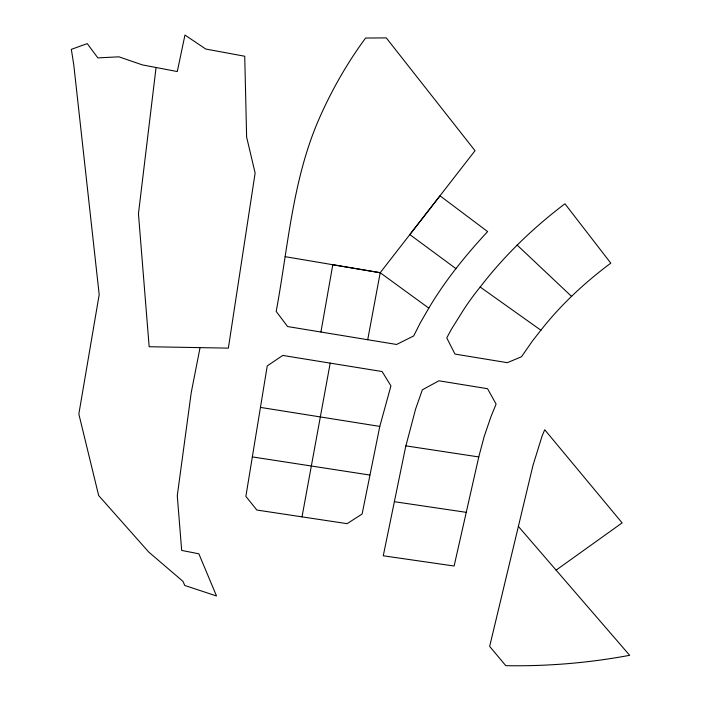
<?xml version="1.0" encoding="UTF-8"?>
<svg xmlns="http://www.w3.org/2000/svg" width="701" height="701" viewBox="0 0 701 701"><rect width="100%" height="100%" fill="white"/><g stroke="black" fill="none" stroke-linecap="round" stroke-linejoin="round"><path stroke-width="1.05" d="M156.069 67.445L138.447 213.752L149.155 346.732L228.36 348.125L255.129 173.033L246.621 137.054L244.728 56.238L205.77 49.044L184.959 35.05L177.292 71.555L142.408 64.904L118.933 56.825L97.842 57.894L87.283 43.628L71.336 49.342L73.789 64.965L99.192 294.622L78.836 414.037L98.675 495.563L148.77 552.09L182.97 581.348L184.766 585.475L216.513 595.973L198.856 553.799L181.682 550.425L177.274 495.703L191.224 392.648L200.039 347.722M320.927 332.002L332.8 264.724L380.205 272.724L428.802 308.125L420.381 322.688L413.695 335.945L396.6 344.471L287.585 326.552L276.194 311.402C288.146 247.129 292.405 180.122 318.815 119.494C331.354 90.718 346.969 63.309 365.598 38.038L386.277 37.898L475.024 150.697L380.205 272.724L367.71 339.705M302.017 516.874L330.197 363.127L382.098 371.53L390.939 385.874L379.793 426.401L362.119 514.026L347.1 523.665L256.855 510.039L245.876 496.387L267.247 365.896L282.766 355.433L330.197 363.127M394.374 501.697L405.581 447.072L415.632 408.963L422.352 389.8L438.914 380.801L487.537 388.696L496.098 404.091L491.042 416.447L484.295 436.162L479.002 455.957L454.117 566.014L383.263 555.788L394.374 501.697L466.244 512.335M518.381 526.407L532.962 465.473L542.066 436.048L544.73 429.748L622.12 522.885L556.103 570.141L518.381 526.407L489.657 646.401L505.789 665.678C547.253 666.423 588.901 662.927 629.664 655.312L556.103 570.141M428.802 308.125C445.284 280.391 465.701 255.182 487.624 231.584L440 195.807L409.831 234.581L455.939 268.649M540.874 330.215L532.541 340.87L521.474 356.765L507.358 362.671L454.984 354.084L446.756 337.917L451.497 329.102L463.519 309.895A261.385 233.582 -26.1 0 1 480.185 287.033C504.422 255.514 533.233 227.737 564.936 203.789L610.79 263.147C584.853 282.494 560.888 304.716 540.874 330.215L480.176 287.033M405.897 445.871L478.792 456.938M252.342 456.903L369.804 475.041M260.465 407.404L379.793 426.401M285.167 256.671L380.205 272.724M517.154 245.105L571.595 296.427"/></g></svg>
